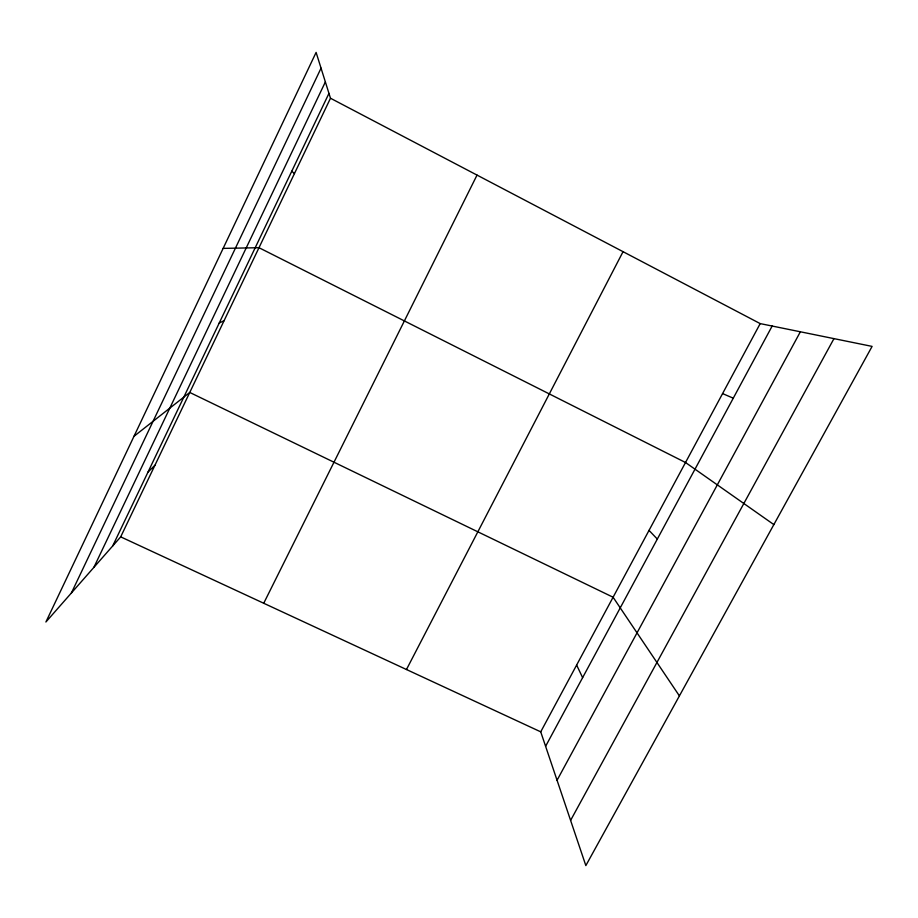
<?xml version="1.0" encoding="UTF-8"?>
<svg xmlns="http://www.w3.org/2000/svg" width="918" height="918" viewBox="0 0 918 918"><rect width="100%" height="100%" fill="white"/><g stroke="black" fill="none" stroke-linecap="round" stroke-linejoin="round"><path stroke-width="1.38" d="M71.397 592.982L321.048 68.173M93.854 567.416L325.362 81.943M112.696 545.969L328.954 93.395M120.694 536.858L330.48 98.237L316.102 52.406L45.9 622.002L120.694 536.858L540.725 731.841L585.845 865.594L872.1 346.396L760.196 323.606L330.48 98.237M263.73 603.252L477.027 175.097M406.467 669.52L623.047 251.681M540.725 731.841L760.196 323.606M545.602 746.311L772.164 326.039M557.054 780.266L800.37 331.788M570.594 820.405L833.969 338.627M147.959 472.162L154.947 465.242M133.994 436.302L189.762 392.456L613.086 597.228L679.4 695.89M219.207 323.067L224.095 320.657M223.131 248.388L258.991 247.711L685.516 462.511L773.851 524.591M722.569 393.592L733.275 398.183M291.763 171.241L294.437 173.582M649.026 530.386L657.322 539.073M576.63 665.057L582.62 677.645"/></g></svg>
